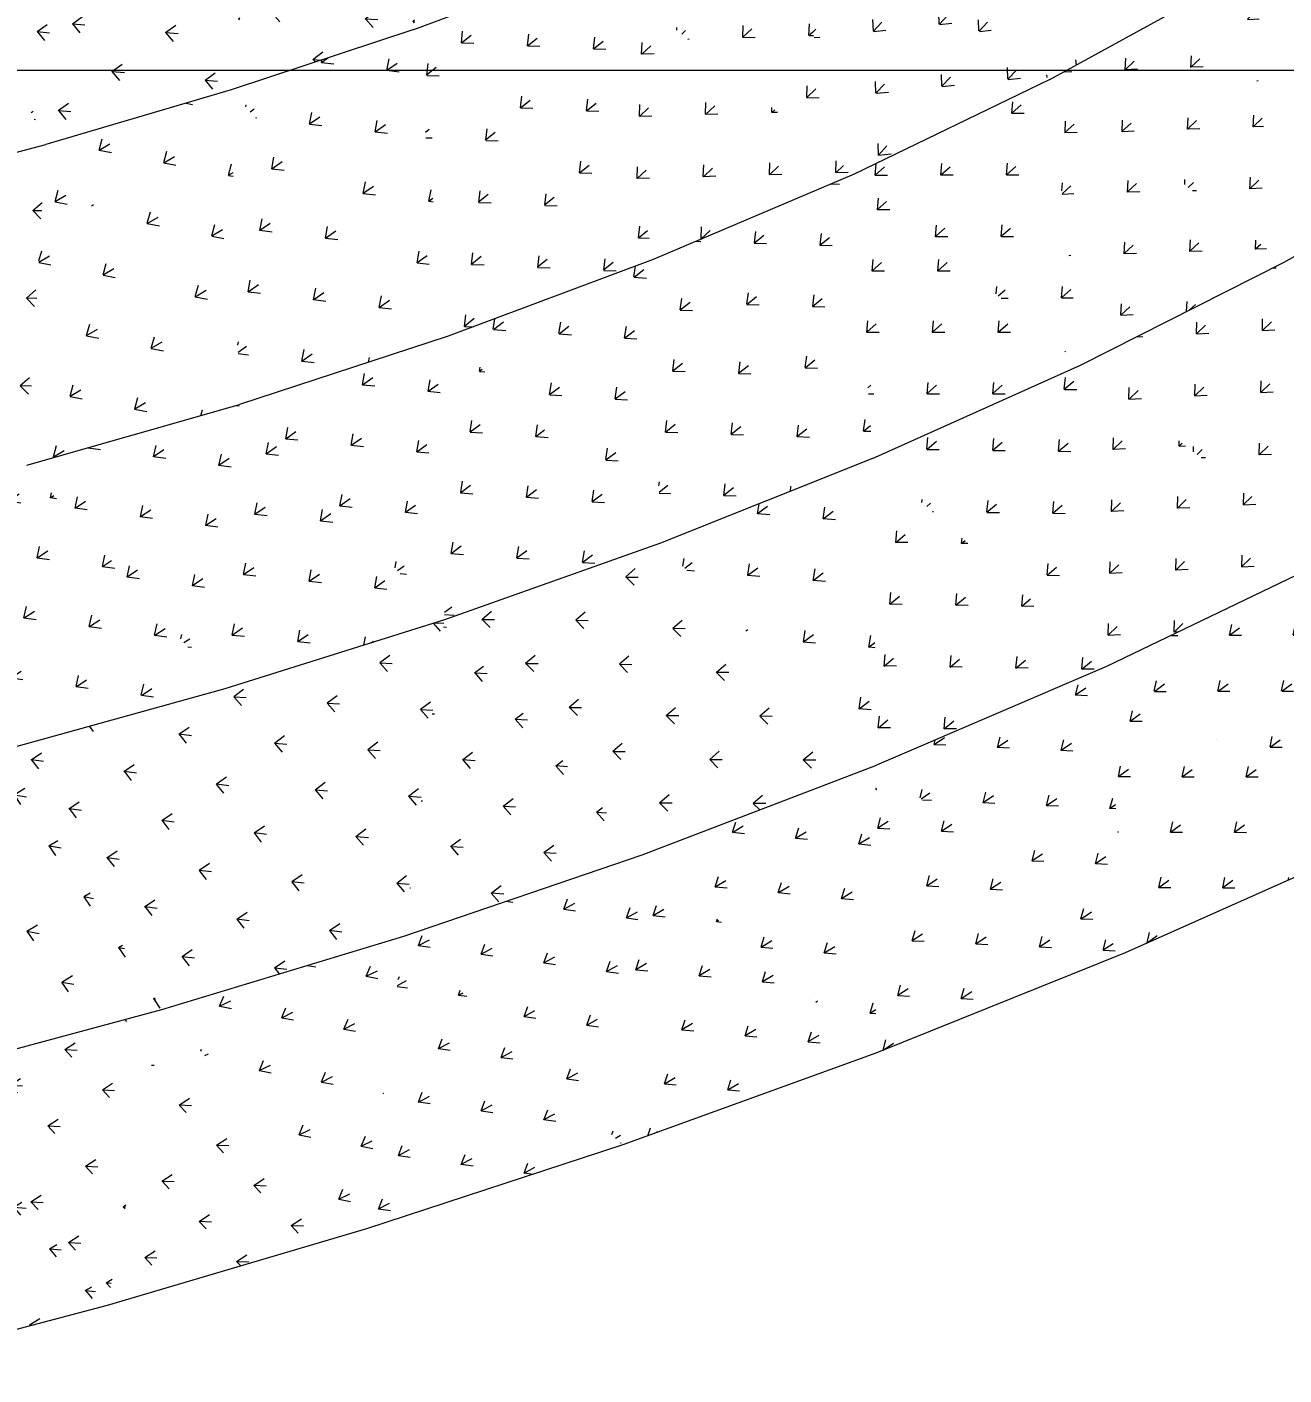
# Model space of a CAD drawing. Header units: millimetres. Extents: x 15878 to 679837, y -72324 to 391440.
# Drawn here: x 79454 to 84212, y -21514 to -16410 of the extents above; entities that cross this region are included whole.
import ezdxf

# ---------------------------------------------------------------- set-up
doc = ezdxf.new("R2010")
doc.units = ezdxf.units.MM
for name, color, linetype, lineweight in [('A-ANNO-DIMS', 211, 'Continuous', 5), ('A-ANNO-DIMS-500', 211, 'Continuous', 5), ('A-FLOR', 192, 'Continuous', 5), ('A-FLOR-PATT', 8, 'Continuous', 5)]:
    doc.layers.add(name, color=color, linetype=linetype, lineweight=lineweight)
doc.styles.add('Arial', font='arial.ttf', dxfattribs={"width": 0.7, "height": 737.649701})
doc.dimstyles.new('Linear_-_1_5mm_Arial', dxfattribs={"dimscale": 304.8, "dimtxt": 750, "dimasz": 1.64042, "dimexe": 1.64042, "dimexo": 0.0625, "dimgap": 0.82021, "dimtad": 1, "dimdec": 0, "dimzin": 0, "dimdsep": 46, "dimtxsty": 'Arial', "dimblk1": 'OBLIQUE', "dimblk2": 'OBLIQUE', "dimsah": 1, "dimcen": 0.09, "dimadec": 0, "dimazin": 0, "dimtfac": 1, "dimtdec": 4, "dimtix": 1, "dimtmove": 0, "dimatfit": 3, "dimfxl": 1.64042, "dimfxlon": 1, "dimtvp": 1, "dimtolj": 1, "dimtzin": 0, "dimarcsym": 2})

# ---------------------------------------------------------------- blocks, each defined once
blk = doc.blocks.new('DIMBLOCK22-1_F')
at = {"layer": 'A-ANNO-DIMS-500'}
for p, q in [((40689.3, -16073.8), (40689.3, -17073.8)), ((40689.3, -16573.8), (40689.3, -16073.8)), ((88339.3, -16073.8), (88339.3, -17073.8)), ((88339.3, -16573.8), (88339.3, -16073.8)), ((40689.3, -16573.8), (40939.3, -16323.8)), ((88339.3, -16573.8), (88589.3, -16323.8)), ((40689.3, -16573.8), (40439.3, -16823.8)), ((40689.3, -16573.8), (88339.3, -16573.8)), ((88339.3, -16573.8), (88089.3, -16823.8))]:
    blk.add_line(p, q, dxfattribs=at)
at = {"layer": 'A-ANNO-DIMS-500', "color": 0, "insert": (63533.5, -15366.9), "char_height": 737.65, "width": 2353.846, "attachment_point": 1, "line_spacing_factor": 0.938532, "style": 'Arial'}
blk.add_mtext('47650', dxfattribs=at)
blk = doc.blocks.new('_Oblique')
at = {"color": 0, "linetype": 'ByBlock', "lineweight": -2}
blk.add_line((-0.5, -0.5), (0.5, 0.5), dxfattribs=at)

msp = doc.modelspace()

# ---------------------------------------------------------------- hatches: boundary and pattern name
at = {"layer": 'A-FLOR-PATT'}
h = msp.add_hatch(dxfattribs=at)
h.set_pattern_fill('FP_801', color=256, style=0, pattern_type=2)
h.set_pattern_definition([(358.435, (5956.23, 14373.58), (192.93094, 159.75145), [47.04, -307.76]), (313.667, (5956.23, 14373.58), (192.933, 159.75015), [43.92, -190.321]), (39.625, (5956.23, 14373.58), (-161.73574, 169.4423), [46.966, -203.519])])
h.paths.add_polyline_path([(80918.4, -16419.4), (81012.3, -15252.1), (80369.3, -15465.7)], flags=0)
h = msp.add_hatch(dxfattribs=at)
h.set_pattern_fill('FP_804', color=256, style=0, pattern_type=2)
h.set_pattern_definition([(358.748, (6463.18, 14079.12), (192.69116, 160.7411), [46.922, -306.985]), (313.724, (6463.18, 14079.12), (192.69136, 160.7417), [43.711, -189.413]), (39.834, (6463.18, 14079.12), (-161.1293, 168.47576), [47.05, -203.884])])
h.paths.add_polyline_path([(80918.4, -16419.4), (81599.5, -16166.2), (81012.3, -15252.1), (80938.8, -16166.2)], flags=0)
h = msp.add_hatch(dxfattribs=at)
h.set_pattern_fill('FP_802', color=256, style=0, pattern_type=2)
h.set_pattern_definition([(356.285, (7319.75, 16196.55), (198.50103, 152.82254), [47.07, -307.954]), (311.54, (7319.75, 16196.55), (198.5005, 152.822), [44.045, -190.862]), (37.592, (7319.75, 16196.55), (-155.77746, 175.82634), [46.971, -203.543])])
h.paths.add_polyline_path([(80226.7, -16648.4), (80369.3, -15465.7), (79713.9, -15654.1), (80206.5, -16609.3)], flags=0)
h = msp.add_hatch(dxfattribs=at)
h.set_pattern_fill('FP_795', color=256, style=0, pattern_type=2)
h.set_pattern_definition([(356.638, (7854.55, 15886.53), (198.2561, 153.94335), [46.941, -307.109]), (311.614, (7854.55, 15886.53), (198.2544, 153.946), [43.814, -189.862]), (37.829, (7854.55, 15886.53), (-155.1847, 174.7067), [47.064, -203.942])])
h.paths.add_polyline_path([(80226.7, -16648.4), (80918.4, -16419.4), (80369.3, -15465.7), (80231.4, -16609.3)], flags=0)
h = msp.add_hatch(dxfattribs=at)
h.set_pattern_fill('FP_642', color=256, style=0, pattern_type=2)
h.set_pattern_definition([(47.253, (-24139.3, -39999.4), (-9.59, 234.07974), [46.939, -307.096]), (5.919, (-24139.3, -39999.4), (-9.5889, 234.0791), [47.106, -204.128]), (92.346, (-24139.3, -39999.4), (-249.8949, -25.9089), [43.927, -190.349])])
h.paths.add_polyline_path([(83326.5, -16608.3), (82923.5, -15581.1), (82268.4, -15887.3), (82923.5, -16333.7)], flags=0)
h = msp.add_hatch(dxfattribs=at)
h.set_pattern_fill('FP_641', color=256, style=0, pattern_type=2)
h.set_pattern_definition([(51.777, (-22731.36, -45704.33), (-28.43673, 232.09202), [46.884, -306.738]), (10.477, (-22731.36, -45704.33), (-28.43876, 232.0911), [47.142, -204.281]), (96.986, (-22731.36, -45704.33), (-247.23065, -45.7203), [43.843, -189.985])])
h.paths.add_polyline_path([(83326.5, -16608.3), (84048.9, -16211.4), (82923.5, -15581.1), (83170.8, -16211.4)], flags=0)
h = msp.add_hatch(dxfattribs=at)
h.set_pattern_fill('FP_800', color=256, style=0, pattern_type=2)
h.set_pattern_definition([(354.339, (8555.1, 17934.57), (203.30206, 146.49425), [47.096, -308.126]), (309.602, (8555.1, 17934.57), (203.3015, 146.4945), [44.176, -191.431]), (35.775, (8555.1, 17934.57), (-150.1862, 181.53476), [46.984, -203.599])])
h.paths.add_polyline_path([(79525.7, -16854.8), (79713.9, -15654.1), (79048.3, -15820.1), (79454.4, -16700.3)], flags=0)
h = msp.add_hatch(dxfattribs=at)
h.set_pattern_fill('FP_797', color=256, style=0, pattern_type=2)
h.set_pattern_definition([(354.709, (9080.25, 17604.29), (203.0688, 147.6734), [46.965, -307.265]), (309.687, (9080.25, 17604.3), (203.0696, 147.6729), [43.94, -190.405]), (36.025, (9080.25, 17604.3), (-149.65105, 180.3383), [47.079, -204.008])])
h.paths.add_polyline_path([(79525.7, -16854.8), (80226.7, -16648.4), (79713.9, -15654.1), (79558, -16648.4)], flags=0)
h = msp.add_hatch(dxfattribs=at)
h.set_pattern_fill('FP_789', color=256, style=0, pattern_type=2)
h.set_pattern_definition([(352.94, (10188.99, 19240.43), (207.27224, 141.8671), [46.99, -307.432]), (307.921, (10189, 19240.43), (207.2731, 141.8653), [44.074, -190.986]), (34.39, (10189, 19240.43), (-144.4639, 185.42685), [47.095, -204.078])])
h.paths.add_polyline_path([(78817.1, -17040.2), (79525.7, -16854.8), (79048.3, -15820.1), (78852.2, -16854.8)], flags=0)
h = msp.add_hatch(dxfattribs=at)
h.set_pattern_fill('FP_643', color=256, style=0, pattern_type=2)
h.set_pattern_definition([(43.049, (-24929.08, -34279.75), (8.66804, 235.18475), [47.056, -307.865]), (1.62, (-24929.08, -34279.75), (8.6707, 235.18413), [47.025, -203.773]), (87.889, (-24929.08, -34279.75), (-250.6974, -7.09223), [44.127, -191.217])])
h.paths.add_polyline_path([(82584.8, -16967.2), (82268.4, -15887.3), (81599.5, -16166.2), (82144.6, -16609.3)], flags=0)
h = msp.add_hatch(dxfattribs=at)
h.set_pattern_fill('FP_640', color=256, style=0, pattern_type=2)
h.set_pattern_definition([(47.377, (-24212.47, -39900.91), (-9.7308, 234.53858), [46.986, -307.403]), (5.996, (-24212.47, -39900.9), (-9.7299, 234.53874), [47.079, -204.008]), (92.376, (-24212.47, -39900.9), (-249.71226, -26.2299), [44.014, -190.727])])
h.paths.add_polyline_path([(82584.8, -16967.2), (83326.5, -16608.3), (82268.4, -15887.3), (82479.9, -16609.3)], flags=0)
h = msp.add_hatch(dxfattribs=at)
h.set_pattern_fill('FP_637', color=256, style=0, pattern_type=2)
h.set_pattern_definition([(38.921, (-25095.18, -28650.9), (26.70954, 234.819), [47.163, -308.563]), (357.405, (-25095.18, -28650.9), (26.70804, 234.81957), [46.932, -203.374]), (83.511, (-25095.18, -28650.9), (-250.0491, 11.3333), [44.312, -192.021])])
h.paths.add_polyline_path([(81825.1, -17290.4), (81599.5, -16166.2), (80918.4, -16419.4), (81116.2, -16609.3)], flags=0)
h = msp.add_hatch(dxfattribs=at)
h.set_pattern_fill('FP_638', color=256, style=0, pattern_type=2)
h.set_pattern_definition([(43.114, (-25011.2, -34189.63), (8.60473, 235.42333), [47.079, -308.012]), (1.661, (-25011.2, -34189.63), (8.60267, 235.4233), [47.009, -203.706]), (87.907, (-25011.2, -34189.63), (-250.60956, -7.2662), [44.171, -191.409])])
h.paths.add_polyline_path([(81825.1, -17290.4), (82584.8, -16967.2), (81599.5, -16166.2), (81760.3, -16967.2)], flags=0)
h = msp.add_hatch(dxfattribs=at)
h.set_pattern_fill('FP_477', color=256, style=0, pattern_type=2)
h.set_pattern_definition([(43.145, (-21894.63, -36454.01), (12.16985, 234.58107), [47.286, -309.366]), (2.151, (-21894.63, -36454), (12.167, 234.58096), [46.543, -201.685]), (87.03, (-21894.63, -36454), (-248.0527, -9.31314), [44.043, -190.854])])
h.paths.add_polyline_path([(84212.4, -17300.6), (84048.9, -16211.4), (83327.9, -16609.3), (83531.2, -16768.2)], flags=0)
h = msp.add_hatch(dxfattribs=at)
h.set_pattern_fill('FP_474', color=256, style=0, pattern_type=2)
h.set_pattern_definition([(44.892, (-21606.26, -39145.31), (4.44242, 234.27915), [47.237, -309.049]), (3.963, (-21606.26, -39145.31), (4.44206, 234.2792), [46.605, -201.954]), (88.913, (-21606.26, -39145.3), (-247.96444, -17.17506), [43.935, -190.386])])
h.paths.add_polyline_path([(84212.4, -17300.6), (84964, -16873.9), (84048.9, -16211.4), (84148.3, -16873.9)], flags=0)
h = msp.add_hatch(dxfattribs=at)
h.set_pattern_fill('FP_633', color=256, style=0, pattern_type=2)
h.set_pattern_definition([(34.818, (-24679.44, -23089.16), (44.66447, 233.04283), [47.262, -309.209]), (353.214, (-24679.44, -23089.16), (44.66556, 233.04286), [46.826, -202.911]), (79.15, (-24679.44, -23089.16), (-247.9872, 29.5103), [44.491, -192.794])])
h.paths.add_polyline_path([(81049.2, -17580.3), (80918.4, -16419.4), (80226.7, -16648.4), (80918.4, -17432.2)], flags=0)
h = msp.add_hatch(dxfattribs=at)
h.set_pattern_fill('FP_639', color=256, style=0, pattern_type=2)
h.set_pattern_definition([(38.936, (-25191.53, -28558.1), (26.6947, 234.8701), [47.167, -308.591]), (357.413, (-25191.53, -28558.1), (26.69835, 234.8693), [46.929, -203.358]), (83.515, (-25191.53, -28558.1), (-250.03196, 11.29667), [44.322, -192.061])])
h.paths.add_polyline_path([(81049.2, -17580.3), (81825.1, -17290.4), (80918.4, -16419.4), (81016.5, -17290.4)], flags=0)
h = msp.add_hatch(dxfattribs=at)
h.set_pattern_fill('FP_473', color=256, style=0, pattern_type=2)
h.set_pattern_definition([(41.063, (-22391.37, -33826.62), (20.13156, 233.3502), [47.237, -309.05]), (0.159, (-22391.37, -33826.62), (20.1325, 233.34977), [46.595, -201.911]), (85.069, (-22391.37, -33826.62), (-248.50496, -0.68906), [43.916, -190.301])])
h.paths.add_polyline_path([(83442.2, -17689.9), (83324.3, -16609.3), (82584.8, -16967.2)], flags=0)
h = msp.add_hatch(dxfattribs=at)
h.set_pattern_fill('FP_478', color=256, style=0, pattern_type=2)
h.set_pattern_definition([(42.813, (-22144.16, -36519.22), (12.5171, 233.3416), [47.194, -308.767]), (1.975, (-22144.16, -36519.22), (12.51667, 233.342), [46.642, -202.113]), (86.929, (-22144.16, -36519.22), (-248.6072, -8.5706), [43.814, -189.863])])
h.paths.add_polyline_path([(83442.2, -17689.9), (84212.4, -17300.6), (83326.6, -16609.3)], flags=0)
h = msp.add_hatch(dxfattribs=at)
h.set_pattern_fill('FP_634', color=256, style=0, pattern_type=2)
h.set_pattern_definition([(30.688, (-23699.1, -17569.6), (62.66638, 229.85113), [47.354, -309.813]), (348.99, (-23699.1, -17569.6), (62.6666, 229.8516), [46.7, -202.367]), (74.75, (-23699.1, -17569.6), (-244.4827, 47.5655), [44.67, -193.571])])
h.paths.add_polyline_path([(80258.4, -17839.1), (80226.7, -16648.4), (79525.7, -16854.8), (80226.7, -17796.5)], flags=0)
h = msp.add_hatch(dxfattribs=at)
h.set_pattern_fill('FP_636', color=256, style=0, pattern_type=2)
h.set_pattern_definition([(34.788, (-24793.58, -22983.41), (44.68707, 232.93817), [47.254, -309.156]), (353.196, (-24793.58, -22983.4), (44.6877, 232.93823), [46.834, -202.946]), (79.14, (-24793.58, -22983.4), (-248.0204, 29.5925), [44.472, -192.714])])
h.paths.add_polyline_path([(80258.4, -17839.1), (81049.2, -17580.3), (80226.7, -16648.4)], flags=0)
h = msp.add_hatch(dxfattribs=at)
h.set_pattern_fill('FP_632', color=256, style=0, pattern_type=2)
h.set_pattern_definition([(358.694, (1828.3, 15886.55), (190.1736, 161.73257), [47.292, -309.406]), (314.415, (1828.3, 15886.55), (190.17514, 161.73014), [44.589, -193.219]), (40.379, (1828.3, 15886.55), (-166.43085, 169.8627), [46.809, -202.838])])
h.paths.add_polyline_path([(79454.4, -18069.2), (79525.7, -16854.8), (78817.1, -17040.2), (79048.3, -17413.4)], flags=0)
h = msp.add_hatch(dxfattribs=at)
h.set_pattern_fill('FP_629', color=256, style=0, pattern_type=2)
h.set_pattern_definition([(30.622, (-23834, -17441.17), (62.70515, 229.62064), [47.338, -309.71]), (348.951, (-23834, -17441.17), (62.7078, 229.6205), [46.719, -202.45]), (74.726, (-23834, -17441.17), (-244.5512, 47.7501), [44.63, -193.398])])
h.paths.add_polyline_path([(79454.4, -18069.2), (80258.4, -17839.1), (79525.7, -16854.8)], flags=0)
h = msp.add_hatch(dxfattribs=at)
h.set_pattern_fill('FP_472', color=256, style=0, pattern_type=2)
h.set_pattern_definition([(39.031, (-22789.05, -31142.61), (27.89268, 232.03645), [47.196, -308.776]), (358.188, (-22789.05, -31142.6), (27.89095, 232.0361), [46.641, -202.112]), (83.146, (-22789.05, -31142.6), (-248.6293, 7.86456), [43.82, -189.887])])
h.paths.add_polyline_path([(82654.9, -18043.9), (82584.8, -16967.2), (81825.1, -17290.4)], flags=0)
h = msp.add_hatch(dxfattribs=at)
h.set_pattern_fill('FP_469', color=256, style=0, pattern_type=2)
h.set_pattern_definition([(40.779, (-22600.42, -33831.21), (20.40721, 232.3043), [47.158, -308.53]), (0.002, (-22600.42, -33831.21), (20.4089, 232.3047), [46.675, -202.257]), (84.979, (-22600.42, -33831.2), (-248.93187, -0.0073), [43.725, -189.474])])
h.paths.add_polyline_path([(82654.9, -18043.9), (83442.2, -17689.9), (82584.8, -16967.2), (82631.9, -17689.9)], flags=0)
h = msp.add_hatch(dxfattribs=at)
h.set_pattern_fill('FP_621', color=256, style=0, pattern_type=2)
h.set_pattern_definition([(354.735, (6143.1, 18663.89), (201.83856, 148.5576), [47.144, -308.439]), (310.039, (6143.1, 18663.89), (201.8391, 148.5579), [44.373, -192.284]), (36.354, (6143.1, 18663.89), (-152.2436, 181.18654), [46.99, -203.625])])
h.paths.add_polyline_path([(78638.7, -18272.7), (79454.4, -18069.2), (78817.1, -17040.2)], flags=0)
h = msp.add_hatch(dxfattribs=at)
h.set_pattern_fill('FP_468', color=256, style=0, pattern_type=2)
h.set_pattern_definition([(37.057, (-23082.83, -28417.56), (35.44575, 230.66358), [47.162, -308.558]), (356.245, (-23082.83, -28417.56), (35.4483, 230.66367), [46.681, -202.285]), (81.264, (-23082.83, -28417.56), (-248.43126, 16.3013), [43.757, -189.614])])
h.paths.add_polyline_path([(81851.8, -18364.7), (81825.1, -17290.4), (81049.2, -17580.3)], flags=0)
h = msp.add_hatch(dxfattribs=at)
h.set_pattern_fill('FP_470', color=256, style=0, pattern_type=2)
h.set_pattern_definition([(38.798, (-22965.38, -31096.68), (28.10301, 231.19063), [47.13, -308.347]), (358.054, (-22965.38, -31096.68), (28.10486, 231.18996), [46.703, -202.382]), (83.069, (-22965.38, -31096.68), (-248.9416, 8.4576), [43.667, -189.225])])
h.paths.add_polyline_path([(81851.8, -18364.7), (82654.9, -18043.9), (81825.1, -17290.4)], flags=0)
h = msp.add_hatch(dxfattribs=at)
h.set_pattern_fill('FP_302', color=256, style=0, pattern_type=2)
h.set_pattern_definition([(44.128, (-24944.92, -37159.8), (6.09716, 235.1818), [47.181, -308.679]), (2.891, (-24944.92, -37159.8), (6.0961, 235.1818), [46.81, -202.841]), (88.515, (-24944.92, -37159.8), (-249.33303, -12.5907), [44.111, -191.149])])
h.paths.add_polyline_path([(84393.8, -18420.9), (84212.4, -17300.6), (83442.2, -17689.9), (84212.4, -18281.5)], flags=0)
h = msp.add_hatch(dxfattribs=at)
h.set_pattern_fill('FP_466', color=256, style=0, pattern_type=2)
h.set_pattern_definition([(35.145, (-23272.3, -25666.29), (42.79867, 229.2472), [47.139, -308.403]), (354.338, (-23272.3, -25666.3), (42.79826, 229.247), [46.714, -202.428]), (79.425, (-23272.3, -25666.3), (-247.9268, 24.5806), [43.726, -189.481])])
h.paths.add_polyline_path([(81034.2, -18654.5), (81049.2, -17580.3), (80258.4, -17839.1)], flags=0)
h = msp.add_hatch(dxfattribs=at)
h.set_pattern_fill('FP_471', color=256, style=0, pattern_type=2)
h.set_pattern_definition([(36.876, (-23235.02, -28330.01), (35.5993, 230.0154), [47.111, -308.225]), (356.138, (-23235.02, -28330.01), (35.60114, 230.01446), [46.727, -202.485]), (81.202, (-23235.02, -28330), (-248.6466, 16.7833), [43.641, -189.112])])
h.paths.add_polyline_path([(81034.2, -18654.5), (81851.8, -18364.7), (81049.2, -17580.3), (81038.2, -18364.7)], flags=0)
h = msp.add_hatch(dxfattribs=at)
h.set_pattern_fill('FP_304', color=256, style=0, pattern_type=2)
h.set_pattern_definition([(40.467, (-25281.89, -32262.66), (21.75463, 234.62893), [47.231, -309.006]), (359.212, (-25281.9, -32262.66), (21.75585, 234.629), [46.741, -202.546]), (84.703, (-25281.9, -32262.66), (-249.26317, 3.4262), [44.182, -191.454])])
h.paths.add_polyline_path([(83541, -18831.1), (83442.2, -17689.9), (82654.9, -18043.9), (83531.2, -18822.3)], flags=0)
h = msp.add_hatch(dxfattribs=at)
h.set_pattern_fill('FP_305', color=256, style=0, pattern_type=2)
h.set_pattern_definition([(43.946, (-25139, -37118.89), (6.29262, 234.51155), [47.124, -308.306]), (2.787, (-25139, -37118.9), (6.29077, 234.51126), [46.858, -203.053]), (88.463, (-25139, -37118.9), (-249.6157, -12.15006), [43.987, -190.609])])
h.paths.add_polyline_path([(83541, -18831.1), (84393.8, -18420.9), (83442.2, -17689.9), (83531.2, -18716.9)], flags=0)
h = msp.add_hatch(dxfattribs=at)
h.set_pattern_fill('FP_467', color=256, style=0, pattern_type=2)
h.set_pattern_definition([(33.298, (-23360.13, -22901.7), (49.95282, 227.797), [47.125, -308.314]), (352.471, (-23360.13, -22901.7), (49.9524, 227.79675), [46.74, -202.541]), (77.631, (-23360.13, -22901.7), (-247.13215, 32.6656), [43.727, -189.483])])
h.paths.add_polyline_path([(80203.6, -18915.5), (80258.4, -17839.1), (79454.4, -18069.2), (80148.5, -18853.3)], flags=0)
h = msp.add_hatch(dxfattribs=at)
h.set_pattern_fill('FP_465', color=256, style=0, pattern_type=2)
h.set_pattern_definition([(35.016, (-23408.68, -25544.29), (42.8986, 228.78914), [47.102, -308.166]), (354.26, (-23408.68, -25544.29), (42.89925, 228.7886), [46.746, -202.567]), (79.38, (-23408.68, -25544.3), (-248.0627, 24.9347), [43.645, -189.13])])
h.paths.add_polyline_path([(80203.6, -18915.5), (81034.2, -18654.5), (80258.4, -17839.1), (80216.9, -18654.5)], flags=0)
h = msp.add_hatch(dxfattribs=at)
h.set_pattern_fill('FP_461', color=256, style=0, pattern_type=2)
h.set_pattern_definition([(31.514, (-23350.58, -20134.11), (56.92646, 226.31323), [47.122, -308.292]), (350.645, (-23350.58, -20134.11), (56.9284, 226.31215), [46.76, -202.625]), (75.88, (-23350.58, -20134.11), (-246.0669, 40.5387), [43.756, -189.607])])
h.paths.add_polyline_path([(79361.2, -19149.9), (79454.4, -18069.2), (78638.7, -18272.7), (79038.8, -18758.5)], flags=0)
h = msp.add_hatch(dxfattribs=at)
h.set_pattern_fill('FP_464', color=256, style=0, pattern_type=2)
h.set_pattern_definition([(33.218, (-23487.88, -22750.5), (50.01004, 227.51562), [47.103, -308.169]), (352.422, (-23487.88, -22750.5), (50.0096, 227.516), [46.76, -202.625]), (77.603, (-23487.88, -22750.5), (-247.2064, 32.88815), [43.678, -189.27])])
h.paths.add_polyline_path([(79361.2, -19149.9), (80203.6, -18915.5), (79454.4, -18069.2), (79381.4, -18915.5)], flags=0)
h = msp.add_hatch(dxfattribs=at)
h.set_pattern_fill('FP_301', color=256, style=0, pattern_type=2)
h.set_pattern_definition([(36.818, (-25251.58, -27302.62), (37.41303, 233.1838), [47.287, -309.375]), (355.519, (-25251.58, -27302.62), (37.41174, 233.18485), [46.663, -202.208]), (80.885, (-25251.58, -27302.62), (-248.1106, 19.4454), [44.281, -191.885])])
h.paths.add_polyline_path([(82670.1, -19204.9), (82654.9, -18043.9), (81851.8, -18364.7), (82654.9, -19189.4)], flags=0)
h = msp.add_hatch(dxfattribs=at)
h.set_pattern_fill('FP_299', color=256, style=0, pattern_type=2)
h.set_pattern_definition([(40.308, (-25485.18, -32171.31), (21.9058, 234.05315), [47.185, -308.708]), (359.122, (-25485.18, -32171.31), (21.90207, 234.05387), [46.785, -202.734]), (84.653, (-25485.18, -32171.31), (-249.49, 3.82697), [44.077, -190.999])])
h.paths.add_polyline_path([(82670.1, -19204.9), (83541, -18831.1), (82654.9, -18043.9)], flags=0)
h = msp.add_hatch(dxfattribs=at)
h.set_pattern_fill('FP_300', color=256, style=0, pattern_type=2)
h.set_pattern_definition([(359.504, (1580.55, 13760.51), (189.78127, 163.59025), [47.048, -307.809]), (314.724, (1580.55, 13760.5), (189.7801, 163.59186), [43.981, -190.586]), (40.762, (1580.55, 13760.51), (-165.064, 166.6596), [46.979, -203.577])])
h.paths.add_polyline_path([(81782.7, -19544.6), (81851.8, -18364.7), (81034.2, -18654.5), (81049.2, -18672.2)], flags=0)
h = msp.add_hatch(dxfattribs=at)
h.set_pattern_fill('FP_297', color=256, style=0, pattern_type=2)
h.set_pattern_definition([(359.719, (1923.89, 13258.35), (189.6099, 164.26906), [46.967, -307.277]), (314.761, (1923.89, 13258.35), (189.61095, 164.2683), [43.837, -189.96]), (40.904, (1923.89, 13258.35), (-164.6291, 166.0064), [47.038, -203.833])])
h.paths.add_polyline_path([(81782.7, -19544.6), (82670.1, -19204.9), (81851.8, -18364.7)], flags=0)
h = msp.add_hatch(dxfattribs=at)
h.set_pattern_fill('FP_138', color=256, style=0, pattern_type=2)
h.set_pattern_definition([(36.732, (-7547.67, -40929.83), (43.80357, 212.0862), [47.114, -308.241]), (0.105, (-7547.67, -40929.83), (43.8034, 212.08663), [45.186, -195.807]), (78.331, (-7547.67, -40929.83), (-240.99247, -0.44365), [40.606, -175.957])])
h.paths.add_polyline_path([(84541.2, -19501.3), (84393.8, -18420.9), (83541, -18831.1)], flags=0)
h = msp.add_hatch(dxfattribs=at)
h.set_pattern_fill('FP_298', color=256, style=0, pattern_type=2)
h.set_pattern_definition([(356.103, (4646.64, 16588.48), (199.36548, 152.45802), [46.983, -307.383]), (311.132, (4646.64, 16588.48), (199.365, 152.45766), [43.948, -190.442]), (37.406, (4646.64, 16588.48), (-154.1814, 176.5405), [47.058, -203.92])])
h.paths.add_polyline_path([(80880.5, -19852.3), (81034.2, -18654.5), (80203.6, -18915.5), (80688.3, -19586.3)], flags=0)
h = msp.add_hatch(dxfattribs=at)
h.set_pattern_fill('FP_296', color=256, style=0, pattern_type=2)
h.set_pattern_definition([(356.318, (4947.83, 16087.48), (199.19876, 153.1418), [46.899, -306.837]), (311.173, (4947.83, 16087.48), (199.1998, 153.1398), [43.806, -189.824]), (37.552, (4947.83, 16087.48), (-153.80544, 175.85946), [47.112, -204.15])])
h.paths.add_polyline_path([(80880.5, -19852.3), (81782.7, -19544.6), (81034.2, -18654.5), (80914.6, -19586.3)], flags=0)
h = msp.add_hatch(dxfattribs=at)
h.set_pattern_fill('FP_137', color=256, style=0, pattern_type=2)
h.set_pattern_definition([(33.898, (-8017.89, -37652.99), (54.878, 209.1611), [47.135, -308.377]), (357.405, (-8017.9, -37652.99), (54.8792, 209.1608), [45.085, -195.369]), (75.298, (-8017.9, -37652.99), (-240.20734, 10.8881), [40.545, -175.696])])
h.paths.add_polyline_path([(83611.6, -19915.1), (83541, -18831.1), (82670.1, -19204.9), (83531.2, -19854.4)], flags=0)
h = msp.add_hatch(dxfattribs=at)
h.set_pattern_fill('FP_134', color=256, style=0, pattern_type=2)
h.set_pattern_definition([(36.144, (-7888.64, -41022.1), (44.37152, 209.7217), [46.988, -307.418]), (359.837, (-7888.64, -41022.1), (44.3718, 209.7216), [45.342, -196.483]), (78.054, (-7888.64, -41022.1), (-241.82473, 0.68814), [40.193, -174.171])])
h.paths.add_polyline_path([(83611.6, -19915.1), (84541.2, -19501.3), (83541, -18831.1), (83590.2, -19586.3)], flags=0)
h = msp.add_hatch(dxfattribs=at)
h.set_pattern_fill('FP_293', color=256, style=0, pattern_type=2)
h.set_pattern_definition([(352.818, (7731.23, 19160.93), (207.95607, 141.25126), [46.915, -306.939]), (307.653, (7731.23, 19160.93), (207.9563, 141.2522), [43.929, -190.358]), (34.185, (7731.23, 19160.93), (-143.11804, 185.4927), [47.136, -204.256])])
h.paths.add_polyline_path([(79965.3, -20130.1), (80203.6, -18915.5), (79361.2, -19149.9), (79630.1, -19586.3)], flags=0)
h = msp.add_hatch(dxfattribs=at)
h.set_pattern_fill('FP_295', color=256, style=0, pattern_type=2)
h.set_pattern_definition([(353.03, (7990.89, 18664.74), (207.79802, 141.9317), [46.83, -306.386]), (307.696, (7990.89, 18664.74), (207.7995, 141.93014), [43.79, -189.755]), (34.334, (7990.89, 18664.74), (-142.8069, 184.7957), [47.183, -204.461])])
h.paths.add_polyline_path([(79965.3, -20130.1), (80880.5, -19852.3), (80203.6, -18915.5), (80072, -19586.3)], flags=0)
h = msp.add_hatch(dxfattribs=at)
h.set_pattern_fill('FP_294', color=256, style=0, pattern_type=2)
h.set_pattern_definition([(349.874, (11003.65, 20996.36), (215.40904, 130.79045), [46.761, -305.933]), (304.355, (11003.65, 20996.36), (215.4092, 130.7886), [43.788, -189.75]), (31.265, (11003.65, 20996.36), (-131.7912, 192.79874), [47.251, -204.755])])
h.paths.add_polyline_path([(79038.8, -20380.2), (79965.3, -20130.1), (79361.2, -19149.9), (79246.8, -19586.3)], flags=0)
h = msp.add_hatch(dxfattribs=at)
h.set_pattern_fill('FP_133', color=256, style=0, pattern_type=2)
h.set_pattern_definition([(31.194, (-8389.84, -34273.76), (65.37068, 206.20775), [47.165, -308.577]), (354.75, (-8389.84, -34273.76), (65.36965, 206.20863), [44.99, -194.955]), (72.411, (-8389.84, -34273.76), (-238.9371, 21.9551), [40.56, -175.762])])
h.paths.add_polyline_path([(82667.1, -20295), (82670.1, -19204.9), (81782.7, -19544.6), (81831.8, -19586.3)], flags=0)
h = msp.add_hatch(dxfattribs=at)
h.set_pattern_fill('FP_135', color=256, style=0, pattern_type=2)
h.set_pattern_definition([(33.426, (-8308.05, -37648.15), (55.29108, 207.29455), [47.041, -307.761]), (357.183, (-8308.05, -37648.15), (55.2925, 207.2941), [45.209, -195.908]), (75.065, (-8308.05, -37648.15), (-240.82546, 11.84957), [40.227, -174.315])])
h.paths.add_polyline_path([(82667.1, -20295), (83611.6, -19915.1), (82670.1, -19204.9), (82669.1, -19586.3)], flags=0)
h = msp.add_hatch(dxfattribs=at)
h.set_pattern_fill('FP_131', color=256, style=0, pattern_type=2)
h.set_pattern_definition([(28.623, (-8637.15, -30823.74), (75.30122, 203.26783), [47.203, -308.826]), (352.148, (-8637.15, -30823.74), (75.30133, 203.2675), [44.899, -194.564]), (69.673, (-8637.15, -30823.74), (-237.2181, 32.7124), [40.644, -176.124])])
h.paths.add_polyline_path([(81709.1, -20642.8), (81782.7, -19544.6), (80880.5, -19852.3)], flags=0)
h = msp.add_hatch(dxfattribs=at)
h.set_pattern_fill('FP_136', color=256, style=0, pattern_type=2)
h.set_pattern_definition([(30.837, (-8632.34, -34192.68), (65.64554, 204.8134), [47.098, -308.141]), (354.578, (-8632.34, -34192.68), (65.64756, 204.8123), [45.084, -195.364]), (72.228, (-8632.34, -34192.68), (-239.3721, 22.7208), [40.327, -174.749])])
h.paths.add_polyline_path([(81709.1, -20642.8), (82667.1, -20295), (81782.7, -19544.6), (81762.1, -19852.3)], flags=0)
h = msp.add_hatch(dxfattribs=at)
h.set_pattern_fill('FP_132', color=256, style=0, pattern_type=2)
h.set_pattern_definition([(26.178, (-8744.17, -27331.9), (84.72761, 200.3532), [47.247, -309.113]), (349.601, (-8744.17, -27331.9), (84.72786, 200.35333), [44.814, -194.193]), (67.077, (-8744.17, -27331.9), (-235.08066, 43.14026), [40.787, -176.745])])
h.paths.add_polyline_path([(80738.9, -20960.6), (80880.5, -19852.3), (79965.3, -20130.1)], flags=0)
h = msp.add_hatch(dxfattribs=at)
h.set_pattern_fill('FP_130', color=256, style=0, pattern_type=2)
h.set_pattern_definition([(28.373, (-8840.02, -30682.28), (75.46786, 202.30208), [47.16, -308.54]), (352.026, (-8840.02, -30682.28), (75.46676, 202.302), [44.967, -194.855]), (69.542, (-8840.02, -30682.28), (-237.50287, 33.2706), [40.485, -175.435])])
h.paths.add_polyline_path([(80738.9, -20960.6), (81709.1, -20642.8), (80880.5, -19852.3)], flags=0)
h = msp.add_hatch(dxfattribs=at)
h.set_pattern_fill('FP_127', color=256, style=0, pattern_type=2)
h.set_pattern_definition([(357.052, (18548.84, 5780.98), (206.43415, 135.3493), [46.296, -302.893]), (312.866, (18548.84, 5780.98), (206.4342, 135.35), [39.219, -169.948]), (33.251, (18548.84, 5780.98), (-142.2926, 153.30797), [46.284, -200.565])])
h.paths.add_polyline_path([(79757.8, -21250.5), (79965.3, -20130.1), (79038.8, -20380.2)], flags=0)
h = msp.add_hatch(dxfattribs=at)
h.set_pattern_fill('FP_128', color=256, style=0, pattern_type=2)
h.set_pattern_definition([(357.45, (19131.68, 5258.36), (206.3636, 136.61692), [46.131, -301.813]), (312.879, (19131.68, 5258.36), (206.3645, 136.616), [38.918, -168.643]), (33.505, (19131.68, 5258.36), (-141.2351, 152.099), [46.404, -201.084])])
h.paths.add_polyline_path([(79757.8, -21250.5), (80738.9, -20960.6), (79965.3, -20130.1)], flags=0)
h = msp.add_hatch(dxfattribs=at)
h.set_pattern_fill('FP_129', color=256, style=0, pattern_type=2)
h.set_pattern_definition([(355.351, (20638.59, 7104.78), (211.27322, 129.6847), [46.081, -301.482]), (310.568, (20638.6, 7104.78), (211.2742, 129.6837), [38.963, -168.841]), (31.542, (20638.59, 7104.78), (-135.1447, 157.8557), [46.481, -201.419])])
h.paths.add_polyline_path([(78767.2, -21514.2), (79757.8, -21250.5), (79038.8, -20380.2)], flags=0)

# ---------------------------------------------------------------- linework, layer by layer
at = {"layer": 'A-FLOR'}
for p, q in [((80918.4, -16419.4), (81599.5, -16166.2)), ((83326.5, -16608.3), (84048.9, -16211.4)), ((80918.4, -16419.4), (80226.7, -16648.4)), ((83326.5, -16608.3), (82584.8, -16967.2)), ((80226.7, -16648.4), (79525.7, -16854.8)), ((78817.1, -17040.2), (79525.7, -16854.8)), ((84212.4, -17300.6), (84964, -16873.9)), ((82584.8, -16967.2), (81825.1, -17290.4)), ((82584.8, -16967.2), (82584.8, -16967.2)), ((81825.1, -17290.4), (81049.2, -17580.3)), ((83442.2, -17689.9), (84212.4, -17300.6)), ((81049.2, -17580.3), (80258.4, -17839.1)), ((81049.2, -17580.3), (81049.2, -17580.3)), ((82654.9, -18043.9), (83442.2, -17689.9)), ((79454.4, -18069.2), (80258.4, -17839.1)), ((82654.9, -18043.9), (81851.8, -18364.7)), ((81851.8, -18364.7), (81034.2, -18654.5)), ((84393.8, -18420.9), (83541, -18831.1)), ((81034.2, -18654.5), (80203.6, -18915.5)), ((83541, -18831.1), (82670.1, -19204.9)), ((83541, -18831.1), (83541, -18831.1)), ((80203.6, -18915.5), (79361.2, -19149.9)), ((80203.6, -18915.5), (80203.6, -18915.5)), ((81782.7, -19544.6), (82670.1, -19204.9)), ((80880.5, -19852.3), (81782.7, -19544.6)), ((84541.2, -19501.3), (83611.6, -19915.1)), ((79965.3, -20130.1), (80880.5, -19852.3)), ((83611.6, -19915.1), (82667.1, -20295)), ((79038.8, -20380.2), (79965.3, -20130.1)), ((82667.1, -20295), (81709.1, -20642.8)), ((81709.1, -20642.8), (80738.9, -20960.6)), ((80738.9, -20960.6), (79757.8, -21250.5)), ((79757.8, -21250.5), (78767.2, -21514.2))]:
    msp.add_line(p, q, dxfattribs=at)

# ---------------------------------------------------------------- dimensions: what is measured, and where the dimension line sits
at = {"layer": 'A-ANNO-DIMS'}
dim = msp.add_linear_dim(base=(88339.3, -16573.8), p1=(40689.3, -16073.8), p2=(88339.3, -16073.8), dimstyle='Linear_-_1_5mm_Arial', override={"dimpost": '<>', "dimfxl": 47650}, dxfattribs=at)
dim.commit()
dim.dimension.update_dxf_attribs({"geometry": 'DIMBLOCK22-1_F', "text_midpoint": (64514.3, -15947.2)})

doc.saveas('drawing.dxf')
